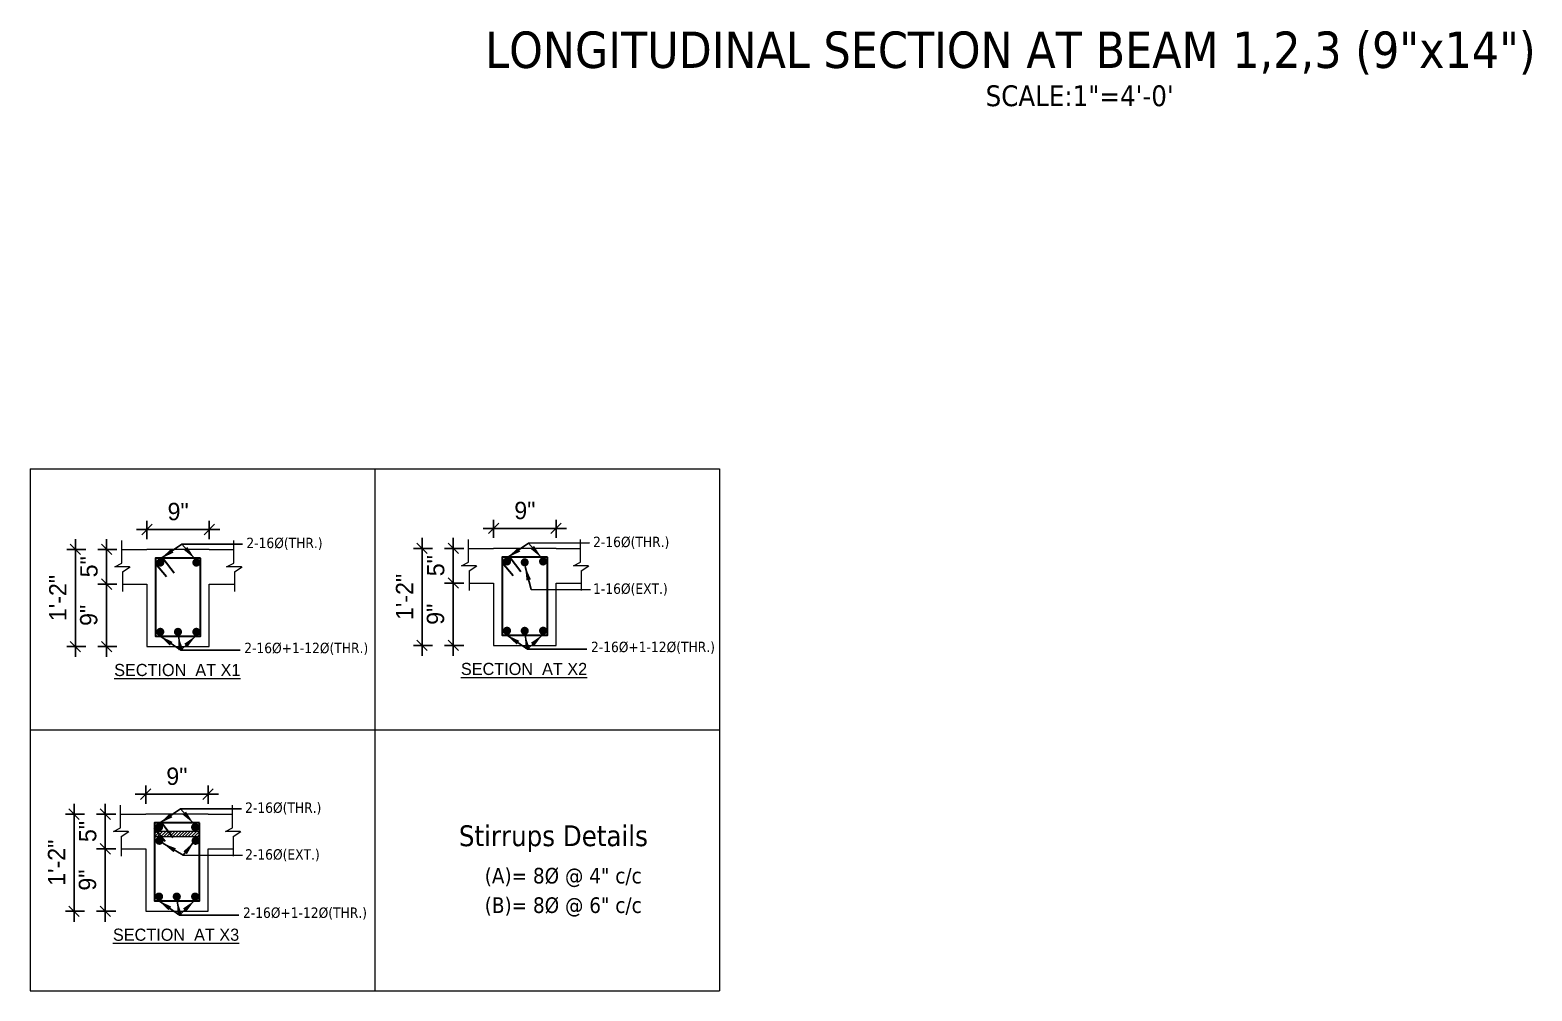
# Model space of a CAD drawing. Header units: inches. Extents: x 28835 to 36795, y -18828 to -9750.
# Drawn here: x 34998.8 to 35215.4, y -10859.8 to -10721.3 of the extents above; entities that cross this region are included whole.
import ezdxf

# ---------------------------------------------------------------- set-up
doc = ezdxf.new("R2010")
doc.units = ezdxf.units.IN
doc.header["$LTSCALE"] = 12
doc.header["$MEASUREMENT"] = 0
for name, color, linetype, lineweight in [('brain', 1, 'Continuous', 15), ('dim', 85, 'Continuous', 9), ('DIMENSION', 6, 'Continuous', 9), ('REN', 242, 'Continuous', 30), ('Text', 7, 'Continuous', 5), ('TEXT1', 5, 'Continuous', 9)]:
    doc.layers.add(name, color=color, linetype=linetype, lineweight=lineweight)
doc.styles.add('KBS', font='GOTHIC.TTF')
doc.styles.add('S-111', font='tahoma.ttf', dxfattribs={"height": 8})
doc.styles.add('TAHOMA', font='tahoma.ttf', dxfattribs={"height": 9})
doc.dimstyles.new('scale4', dxfattribs={"dimscale": 0.5, "dimtxt": 9, "dimasz": 3, "dimexe": 2.5, "dimexo": 3, "dimgap": 2.5, "dimtad": 1, "dimdec": 0, "dimzin": 0, "dimdsep": 46, "dimlunit": 4, "dimtxsty": 'KBS', "dimblk": 'OBLIQUE', "dimcen": 0.09, "dimdle": 3, "dimclrt": 256, "dimadec": 0, "dimazin": 0, "dimtfac": 1, "dimtdec": 0, "dimtix": 1, "dimtmove": 0, "dimatfit": 3, "dimldrblk": 'OBLIQUE', "dimfxl": 3, "dimfxlon": 1, "dimtolj": 1, "dimtzin": 0, "dimarcsym": 0})
doc.dimstyles.get("Standard").update_dxf_attribs({"dimtxt": 0.18, "dimasz": 0.18, "dimexe": 0.18, "dimexo": 0.0625, "dimgap": 0.09, "dimtad": 0, "dimtih": 1, "dimtoh": 1, "dimdec": 4, "dimzin": 0, "dimdsep": 46, "dimtxsty": 'Standard', "dimcen": 0.09, "dimadec": 0, "dimazin": 0, "dimtfac": 1, "dimtdec": 4, "dimtofl": 0, "dimtmove": 0, "dimatfit": 3, "dimfxl": 1, "dimtolj": 1, "dimtzin": 0, "dimarcsym": 0})

# ---------------------------------------------------------------- blocks, each defined once
blk = doc.blocks.new('_Oblique')
at = {"color": 0, "linetype": 'ByBlock', "lineweight": -2}
blk.add_line((-0.5, -0.5), (0.5, 0.5), dxfattribs=at)
blk = doc.blocks.new('*D337')
at = {"layer": 'Defpoints', "color": 0, "transparency": 16777216}
for p in [(35024.48, -10831.43), (35015.48, -10834.31), (35024.48, -10834.31)]:
    blk.add_point(p, dxfattribs=at)
at = {"layer": 'TEXT1', "color": 0, "lineweight": -2, "transparency": 16777216}
for p, q in [((35015.48, -10832.81), (35015.48, -10830.18)), ((35024.48, -10832.81), (35024.48, -10830.18)), ((35013.98, -10831.43), (35025.98, -10831.43))]:
    blk.add_line(p, q, dxfattribs=at)
at = {"layer": 'TEXT1', "color": 0, "lineweight": -2, "transparency": 16777216, "xscale": 1.5, "yscale": 1.5, "zscale": 1.5, "rotation": 180}
blk.add_blockref('_Oblique', (35015.48, -10831.43), dxfattribs=at)
at = {"layer": 'TEXT1', "color": 0, "lineweight": -2, "transparency": 16777216, "xscale": 1.5, "yscale": 1.5, "zscale": 1.5}
blk.add_blockref('_Oblique', (35024.48, -10831.43), dxfattribs=at)
at = {"layer": 'TEXT1', "transparency": 16777216, "insert": (35019.98, -10828.86), "char_height": 2.5, "attachment_point": 5, "style": 'KBS'}
blk.add_mtext('\\A1;9"', dxfattribs=at)
blk = doc.blocks.new('*D338')
at = {"layer": 'Defpoints', "color": 0, "transparency": 16777216}
for p in [(35013.67, -10834.31), (35009.66, -10839.31), (35013.72, -10839.31)]:
    blk.add_point(p, dxfattribs=at)
at = {"layer": 'TEXT1', "color": 0, "lineweight": -2, "transparency": 16777216}
for p, q in [((35009.66, -10834.31), (35009.66, -10832.81)), ((35011.16, -10834.31), (35008.41, -10834.31)), ((35009.66, -10834.31), (35009.66, -10839.31)), ((35011.16, -10839.31), (35008.41, -10839.31)), ((35009.66, -10839.31), (35009.66, -10840.81))]:
    blk.add_line(p, q, dxfattribs=at)
at = {"layer": 'TEXT1', "color": 0, "lineweight": -2, "transparency": 16777216, "xscale": 1.5, "yscale": 1.5, "zscale": 1.5}
for p, rotation in [((35009.66, -10834.31), 270), ((35009.66, -10839.31), 90)]:
    blk.add_blockref('_Oblique', p, dxfattribs=dict(at, rotation=rotation))
at = {"layer": 'TEXT1', "transparency": 16777216, "insert": (35007.13, -10836.81), "char_height": 2.5, "attachment_point": 5, "rotation": 90, "style": 'KBS'}
blk.add_mtext('\\A1;5"', dxfattribs=at)
blk = doc.blocks.new('*D339')
at = {"layer": 'Defpoints', "color": 0, "transparency": 16777216}
for p in [(35013.72, -10839.31), (35009.66, -10848.31), (35015.48, -10848.31)]:
    blk.add_point(p, dxfattribs=at)
at = {"layer": 'TEXT1', "color": 0, "lineweight": -2, "transparency": 16777216}
for p, q in [((35009.66, -10837.81), (35009.66, -10849.81)), ((35011.16, -10839.31), (35008.41, -10839.31)), ((35011.16, -10848.31), (35008.41, -10848.31))]:
    blk.add_line(p, q, dxfattribs=at)
at = {"layer": 'TEXT1', "color": 0, "lineweight": -2, "transparency": 16777216, "xscale": 1.5, "yscale": 1.5, "zscale": 1.5}
for p, rotation in [((35009.66, -10839.31), 90), ((35009.66, -10848.31), 270)]:
    blk.add_blockref('_Oblique', p, dxfattribs=dict(at, rotation=rotation))
at = {"layer": 'TEXT1', "transparency": 16777216, "insert": (35007.1, -10843.81), "char_height": 2.5, "attachment_point": 5, "rotation": 90, "style": 'KBS'}
blk.add_mtext('\\A1;9"', dxfattribs=at)
blk = doc.blocks.new('*D340')
at = {"layer": 'Defpoints', "color": 0, "transparency": 16777216}
for p in [(35005.16, -10834.31), (35012.5, -10834.31), (35012.5, -10848.31)]:
    blk.add_point(p, dxfattribs=at)
at = {"layer": 'TEXT1', "color": 0, "lineweight": -2, "transparency": 16777216}
for p, q in [((35005.16, -10849.81), (35005.16, -10832.81)), ((35006.66, -10834.31), (35003.91, -10834.31)), ((35006.66, -10848.31), (35003.91, -10848.31))]:
    blk.add_line(p, q, dxfattribs=at)
at = {"layer": 'TEXT1', "color": 0, "lineweight": -2, "transparency": 16777216, "xscale": 1.5, "yscale": 1.5, "zscale": 1.5}
for p, rotation in [((35005.16, -10834.31), 90), ((35005.16, -10848.31), 270)]:
    blk.add_blockref('_Oblique', p, dxfattribs=dict(at, rotation=rotation))
at = {"layer": 'TEXT1', "transparency": 16777216, "insert": (35002.63, -10841.31), "char_height": 2.5, "attachment_point": 5, "rotation": 90, "style": 'KBS'}
blk.add_mtext('\\A1;1\'-2"', dxfattribs=at)
blk = doc.blocks.new('*D341')
at = {"layer": 'Defpoints', "color": 0, "transparency": 16777216}
for p in [(35024.66, -10793.27), (35015.66, -10796.15), (35024.66, -10796.15)]:
    blk.add_point(p, dxfattribs=at)
at = {"layer": 'TEXT1', "color": 0, "lineweight": -2, "transparency": 16777216}
for p, q in [((35015.66, -10794.65), (35015.66, -10792.02)), ((35024.66, -10794.65), (35024.66, -10792.02)), ((35014.16, -10793.27), (35026.16, -10793.27))]:
    blk.add_line(p, q, dxfattribs=at)
at = {"layer": 'TEXT1', "color": 0, "lineweight": -2, "transparency": 16777216, "xscale": 1.5, "yscale": 1.5, "zscale": 1.5, "rotation": 180}
blk.add_blockref('_Oblique', (35015.66, -10793.27), dxfattribs=at)
at = {"layer": 'TEXT1', "color": 0, "lineweight": -2, "transparency": 16777216, "xscale": 1.5, "yscale": 1.5, "zscale": 1.5}
blk.add_blockref('_Oblique', (35024.66, -10793.27), dxfattribs=at)
at = {"layer": 'TEXT1', "transparency": 16777216, "insert": (35020.16, -10790.7), "char_height": 2.5, "attachment_point": 5, "style": 'KBS'}
blk.add_mtext('\\A1;9"', dxfattribs=at)
blk = doc.blocks.new('*D313')
at = {"layer": 'Defpoints', "color": 0, "transparency": 16777216}
for p in [(35013.85, -10796.15), (35009.84, -10801.15), (35013.9, -10801.15)]:
    blk.add_point(p, dxfattribs=at)
at = {"layer": 'TEXT1', "color": 0, "lineweight": -2, "transparency": 16777216}
for p, q in [((35011.34, -10796.15), (35008.59, -10796.15)), ((35009.84, -10796.15), (35009.84, -10794.65)), ((35009.84, -10796.15), (35009.84, -10801.15)), ((35011.34, -10801.15), (35008.59, -10801.15)), ((35009.84, -10801.15), (35009.84, -10802.65))]:
    blk.add_line(p, q, dxfattribs=at)
at = {"layer": 'TEXT1', "color": 0, "lineweight": -2, "transparency": 16777216, "xscale": 1.5, "yscale": 1.5, "zscale": 1.5}
for p, rotation in [((35009.84, -10796.15), 270), ((35009.84, -10801.15), 90)]:
    blk.add_blockref('_Oblique', p, dxfattribs=dict(at, rotation=rotation))
at = {"layer": 'TEXT1', "transparency": 16777216, "insert": (35007.31, -10798.65), "char_height": 2.5, "attachment_point": 5, "rotation": 90, "style": 'KBS'}
blk.add_mtext('\\A1;5"', dxfattribs=at)
blk = doc.blocks.new('*D314')
at = {"layer": 'Defpoints', "color": 0, "transparency": 16777216}
for p in [(35013.9, -10801.15), (35009.84, -10810.15), (35015.66, -10810.15)]:
    blk.add_point(p, dxfattribs=at)
at = {"layer": 'TEXT1', "color": 0, "lineweight": -2, "transparency": 16777216}
for p, q in [((35009.84, -10799.65), (35009.84, -10811.65)), ((35011.34, -10801.15), (35008.59, -10801.15)), ((35011.34, -10810.15), (35008.59, -10810.15))]:
    blk.add_line(p, q, dxfattribs=at)
at = {"layer": 'TEXT1', "color": 0, "lineweight": -2, "transparency": 16777216, "xscale": 1.5, "yscale": 1.5, "zscale": 1.5}
for p, rotation in [((35009.84, -10801.15), 90), ((35009.84, -10810.15), 270)]:
    blk.add_blockref('_Oblique', p, dxfattribs=dict(at, rotation=rotation))
at = {"layer": 'TEXT1', "transparency": 16777216, "insert": (35007.28, -10805.65), "char_height": 2.5, "attachment_point": 5, "rotation": 90, "style": 'KBS'}
blk.add_mtext('\\A1;9"', dxfattribs=at)
blk = doc.blocks.new('*D315')
at = {"layer": 'Defpoints', "color": 0, "transparency": 16777216}
for p in [(35005.34, -10796.15), (35012.68, -10796.15), (35012.68, -10810.15)]:
    blk.add_point(p, dxfattribs=at)
at = {"layer": 'TEXT1', "color": 0, "lineweight": -2, "transparency": 16777216}
for p, q in [((35006.84, -10796.15), (35004.09, -10796.15)), ((35005.34, -10811.65), (35005.34, -10794.65)), ((35006.84, -10810.15), (35004.09, -10810.15))]:
    blk.add_line(p, q, dxfattribs=at)
at = {"layer": 'TEXT1', "color": 0, "lineweight": -2, "transparency": 16777216, "xscale": 1.5, "yscale": 1.5, "zscale": 1.5}
for p, rotation in [((35005.34, -10796.15), 90), ((35005.34, -10810.15), 270)]:
    blk.add_blockref('_Oblique', p, dxfattribs=dict(at, rotation=rotation))
at = {"layer": 'TEXT1', "transparency": 16777216, "insert": (35002.81, -10803.15), "char_height": 2.5, "attachment_point": 5, "rotation": 90, "style": 'KBS'}
blk.add_mtext('\\A1;1\'-2"', dxfattribs=at)
blk = doc.blocks.new('*D316')
at = {"layer": 'Defpoints', "color": 0, "transparency": 16777216}
for p in [(35074.66, -10793.11), (35065.66, -10795.99), (35074.66, -10795.99)]:
    blk.add_point(p, dxfattribs=at)
at = {"layer": 'TEXT1', "color": 0, "lineweight": -2, "transparency": 16777216}
for p, q in [((35065.66, -10794.49), (35065.66, -10791.86)), ((35074.66, -10794.49), (35074.66, -10791.86)), ((35064.16, -10793.11), (35076.16, -10793.11))]:
    blk.add_line(p, q, dxfattribs=at)
at = {"layer": 'TEXT1', "color": 0, "lineweight": -2, "transparency": 16777216, "xscale": 1.5, "yscale": 1.5, "zscale": 1.5, "rotation": 180}
blk.add_blockref('_Oblique', (35065.66, -10793.11), dxfattribs=at)
at = {"layer": 'TEXT1', "color": 0, "lineweight": -2, "transparency": 16777216, "xscale": 1.5, "yscale": 1.5, "zscale": 1.5}
blk.add_blockref('_Oblique', (35074.66, -10793.11), dxfattribs=at)
at = {"layer": 'TEXT1', "transparency": 16777216, "insert": (35070.16, -10790.55), "char_height": 2.5, "attachment_point": 5, "style": 'KBS'}
blk.add_mtext('\\A1;9"', dxfattribs=at)
blk = doc.blocks.new('*D317')
at = {"layer": 'Defpoints', "color": 0, "transparency": 16777216}
for p in [(35063.85, -10795.99), (35059.84, -10800.99), (35063.9, -10800.99)]:
    blk.add_point(p, dxfattribs=at)
at = {"layer": 'TEXT1', "color": 0, "lineweight": -2, "transparency": 16777216}
for p, q in [((35059.84, -10795.99), (35059.84, -10794.49)), ((35061.34, -10795.99), (35058.59, -10795.99)), ((35059.84, -10795.99), (35059.84, -10800.99)), ((35061.34, -10800.99), (35058.59, -10800.99)), ((35059.84, -10800.99), (35059.84, -10802.49))]:
    blk.add_line(p, q, dxfattribs=at)
at = {"layer": 'TEXT1', "color": 0, "lineweight": -2, "transparency": 16777216, "xscale": 1.5, "yscale": 1.5, "zscale": 1.5}
for p, rotation in [((35059.84, -10795.99), 270), ((35059.84, -10800.99), 90)]:
    blk.add_blockref('_Oblique', p, dxfattribs=dict(at, rotation=rotation))
at = {"layer": 'TEXT1', "transparency": 16777216, "insert": (35057.31, -10798.49), "char_height": 2.5, "attachment_point": 5, "rotation": 90, "style": 'KBS'}
blk.add_mtext('\\A1;5"', dxfattribs=at)
blk = doc.blocks.new('*D318')
at = {"layer": 'Defpoints', "color": 0, "transparency": 16777216}
for p in [(35063.9, -10800.99), (35059.84, -10809.99), (35065.66, -10809.99)]:
    blk.add_point(p, dxfattribs=at)
at = {"layer": 'TEXT1', "color": 0, "lineweight": -2, "transparency": 16777216}
for p, q in [((35061.34, -10800.99), (35058.59, -10800.99)), ((35059.84, -10799.49), (35059.84, -10811.49)), ((35061.34, -10809.99), (35058.59, -10809.99))]:
    blk.add_line(p, q, dxfattribs=at)
at = {"layer": 'TEXT1', "color": 0, "lineweight": -2, "transparency": 16777216, "xscale": 1.5, "yscale": 1.5, "zscale": 1.5}
for p, rotation in [((35059.84, -10800.99), 90), ((35059.84, -10809.99), 270)]:
    blk.add_blockref('_Oblique', p, dxfattribs=dict(at, rotation=rotation))
at = {"layer": 'TEXT1', "transparency": 16777216, "insert": (35057.28, -10805.49), "char_height": 2.5, "attachment_point": 5, "rotation": 90, "style": 'KBS'}
blk.add_mtext('\\A1;9"', dxfattribs=at)
blk = doc.blocks.new('*D319')
at = {"layer": 'Defpoints', "color": 0, "transparency": 16777216}
for p in [(35055.34, -10795.99), (35062.68, -10795.99), (35062.68, -10809.99)]:
    blk.add_point(p, dxfattribs=at)
at = {"layer": 'TEXT1', "color": 0, "lineweight": -2, "transparency": 16777216}
for p, q in [((35055.34, -10811.49), (35055.34, -10794.49)), ((35056.84, -10795.99), (35054.09, -10795.99)), ((35056.84, -10809.99), (35054.09, -10809.99))]:
    blk.add_line(p, q, dxfattribs=at)
at = {"layer": 'TEXT1', "color": 0, "lineweight": -2, "transparency": 16777216, "xscale": 1.5, "yscale": 1.5, "zscale": 1.5}
for p, rotation in [((35055.34, -10795.99), 90), ((35055.34, -10809.99), 270)]:
    blk.add_blockref('_Oblique', p, dxfattribs=dict(at, rotation=rotation))
at = {"layer": 'TEXT1', "transparency": 16777216, "insert": (35052.81, -10802.99), "char_height": 2.5, "attachment_point": 5, "rotation": 90, "style": 'KBS'}
blk.add_mtext('\\A1;1\'-2"', dxfattribs=at)

msp = doc.modelspace()

# ---------------------------------------------------------------- hatches: boundary and pattern name
at = {"layer": 'Text'}
h = msp.add_hatch(dxfattribs=at)
h.set_pattern_fill('ANSI31', color=0, scale=2.5)
h.set_pattern_definition([(45, (16144.0791, -5330.52176), (-0.220970869, 0.220970869), [])])
h.paths.add_polyline_path([(35023.29, -10837.55), (35023.29, -10836.78), (35016.79, -10836.78), (35016.79, -10837.55)])

# ---------------------------------------------------------------- linework, layer by layer
at = {"layer": 'brain', "color": 7, "const_width": 0.586}
for points in [[(35017.29, -10798.04, 1), (35017.88, -10798.04, 1)], [(35022.5, -10798.04, 1), (35023.09, -10798.04, 1)], [(35067.29, -10797.88, 1), (35067.88, -10797.88, 1)], [(35069.85, -10798.01, 1), (35070.43, -10798.01, 1)], [(35072.5, -10797.88, 1), (35073.09, -10797.88, 1)], [(35017.29, -10808.03, 1), (35017.88, -10808.03, 1)], [(35019.85, -10808.03, 1), (35020.43, -10808.03, 1)], [(35022.5, -10808.03, 1), (35023.09, -10808.03, 1)], [(35067.29, -10807.87, 1), (35067.88, -10807.87, 1)], [(35069.85, -10807.88, 1), (35070.43, -10807.88, 1)], [(35072.5, -10807.87, 1), (35073.09, -10807.87, 1)], [(35017.11, -10836.19, 1), (35017.7, -10836.19, 1)], [(35022.32, -10836.19, 1), (35022.91, -10836.19, 1)], [(35017.17, -10838.15, 1), (35017.75, -10838.15, 1)], [(35022.38, -10838.15, 1), (35022.96, -10838.15, 1)], [(35017.11, -10846.19, 1), (35017.7, -10846.19, 1)], [(35019.67, -10846.19, 1), (35020.26, -10846.19, 1)], [(35022.32, -10846.19, 1), (35022.91, -10846.19, 1)]]:
    msp.add_lwpolyline(points, format="xyb", close=True, dxfattribs=at)
at = {"layer": 'dim'}
for p, q in [((35071.08, -10801.9), (35079.63, -10801.9)), ((35020.9, -10840.22), (35029.45, -10840.22))]:
    msp.add_line(p, q, dxfattribs=at)
at = {"layer": 'DIMENSION'}
for p, q in [((34998.81, -10784.53), (34998.81, -10859.79)), ((34998.81, -10784.53), (35098.23, -10784.53)), ((35048.52, -10784.53), (35048.52, -10859.79)), ((35098.23, -10784.53), (35098.23, -10859.79)), ((34998.81, -10822.16), (35098.23, -10822.16)), ((34998.81, -10859.79), (35098.23, -10859.79))]:
    msp.add_line(p, q, dxfattribs=at)
at = {"layer": 'REN', "lineweight": 30, "ltscale": 0.75}
for p, q in [((35016.9, -10798.18), (35018.47, -10800.06)), ((35018.02, -10797.45), (35019.6, -10799.5)), ((35066.9, -10798.02), (35068.47, -10799.9)), ((35068.02, -10797.3), (35069.6, -10799.35)), ((35017.84, -10835.61), (35019.42, -10837.66)), ((35016.72, -10836.34), (35018.29, -10838.22))]:
    msp.add_line(p, q, dxfattribs=at)
for points in [[(35023.41, -10797.4), (35016.91, -10797.4), (35016.91, -10808.65), (35023.41, -10808.65)], [(35073.41, -10797.24), (35066.91, -10797.24), (35066.91, -10808.49), (35073.41, -10808.49)], [(35023.23, -10835.56), (35016.73, -10835.56), (35016.73, -10846.81), (35023.23, -10846.81)]]:
    msp.add_lwpolyline(points, close=True, dxfattribs=at)
at = {"layer": 'Text'}
for p, q in [((35012.04, -10798.12), (35012.04, -10794.85)), ((35012.04, -10796.15), (35015.66, -10796.15)), ((35024.66, -10796.15), (35028.18, -10796.15)), ((35028.18, -10798.12), (35028.18, -10794.85)), ((35062.04, -10797.97), (35062.04, -10794.7)), ((35062.04, -10795.99), (35065.66, -10795.99)), ((35074.66, -10795.99), (35078.18, -10795.99)), ((35078.18, -10797.97), (35078.18, -10794.7)), ((35011.01, -10798.67), (35012.04, -10798.12)), ((35013.15, -10798.67), (35011.01, -10798.67)), ((35012.15, -10799.38), (35013.23, -10798.67)), ((35027.16, -10798.67), (35028.18, -10798.12)), ((35029.3, -10798.67), (35027.16, -10798.67)), ((35028.29, -10799.38), (35029.38, -10798.67)), ((35061.01, -10798.52), (35062.04, -10797.97)), ((35063.15, -10798.52), (35061.01, -10798.52)), ((35062.15, -10799.22), (35063.23, -10798.52)), ((35077.16, -10798.52), (35078.18, -10797.97)), ((35079.3, -10798.52), (35077.16, -10798.52)), ((35078.29, -10799.22), (35079.38, -10798.52)), ((35012.15, -10799.38), (35012.15, -10802.22)), ((35028.29, -10799.38), (35028.29, -10802.22)), ((35062.15, -10799.22), (35062.15, -10802.06)), ((35062.15, -10800.99), (35065.66, -10800.99)), ((35074.66, -10800.99), (35078.29, -10800.99)), ((35078.29, -10799.22), (35078.29, -10802.06)), ((35012.15, -10801.15), (35015.66, -10801.15)), ((35024.66, -10801.15), (35028.29, -10801.15)), ((35015.66, -10810.15), (35024.66, -10810.15)), ((35065.66, -10809.99), (35074.66, -10809.99)), ((35011.86, -10836.28), (35011.86, -10833.01)), ((35028, -10836.28), (35028, -10833.01)), ((35011.86, -10834.31), (35015.48, -10834.31)), ((35024.48, -10834.31), (35028, -10834.31)), ((35010.83, -10836.83), (35011.86, -10836.28)), ((35012.97, -10836.83), (35010.83, -10836.83)), ((35011.97, -10837.53), (35013.05, -10836.83)), ((35011.97, -10837.53), (35011.97, -10840.38)), ((35026.98, -10836.83), (35028, -10836.28)), ((35029.12, -10836.83), (35026.98, -10836.83)), ((35028.11, -10837.53), (35029.2, -10836.83)), ((35028.11, -10837.53), (35028.11, -10840.38)), ((35011.97, -10839.31), (35015.48, -10839.31)), ((35024.48, -10839.31), (35028.11, -10839.31)), ((35015.48, -10848.31), (35024.48, -10848.31))]:
    msp.add_line(p, q, dxfattribs=at)
at = {"layer": 'Text', "color": 0}
for p, q in [((35016.79, -10836.78), (35023.29, -10836.78)), ((35016.79, -10837.55), (35023.29, -10837.55))]:
    msp.add_line(p, q, dxfattribs=at)
at = {"layer": 'Text'}
for points in [[(35024.66, -10796.15), (35015.66, -10796.15)], [(35074.66, -10795.99), (35065.66, -10795.99)], [(35065.66, -10800.99), (35065.66, -10809.99)], [(35074.66, -10809.99), (35074.66, -10800.99)], [(35015.66, -10801.15), (35015.66, -10810.15)], [(35024.66, -10810.15), (35024.66, -10801.15)], [(35024.48, -10834.31), (35015.48, -10834.31)], [(35015.48, -10839.31), (35015.48, -10848.31)], [(35024.48, -10848.31), (35024.48, -10839.31)]]:
    msp.add_lwpolyline(points, dxfattribs=at)

# ---------------------------------------------------------------- texts
at = {"layer": 'Text', "ltscale": 50, "style": 'S-111'}
for s, height, p in [('LONGITUDINAL SECTION AT BEAM 1,2,3 (9"x14")', 5.25, (35064.44, -10726.74)), ('Stirrups Details', 3, (35060.65, -10838.92)), ('(A)= 8%%C @ 4" c/c', 2.25, (35064.37, -10844.3)), ('(B)= 8%%C @ 6" c/c', 2.25, (35064.37, -10848.55))]:
    msp.add_text(s, height=height, dxfattribs=at).set_placement(p)
at = {"layer": 'Text'}
for s, height, style, p in [('SCALE:1"=4\'-0\'', 3, 'S-111', (35136.61, -10732.25)), ('2-16%%C(THR.)', 1.5, 'TAHOMA', (35030, -10795.96)), ('2-16%%C(THR.)', 1.5, 'TAHOMA', (35080, -10795.81)), ('1-16%%C(EXT.)', 1.5, 'TAHOMA', (35080, -10802.55)), ('2-16%%C+1-12%%C(THR.)', 1.5, 'TAHOMA', (35029.69, -10811.1)), ('2-16%%C+1-12%%C(THR.)', 1.5, 'TAHOMA', (35079.69, -10810.95)), ('2-16%%C(THR.)', 1.5, 'TAHOMA', (35029.82, -10834.12)), ('2-16%%C(EXT.)', 1.5, 'TAHOMA', (35029.82, -10840.86)), ('2-16%%C+1-12%%C(THR.)', 1.5, 'TAHOMA', (35029.51, -10849.26))]:
    msp.add_text(s, height=height, dxfattribs=dict(at, style=style)).set_placement(p)
for s, p in [('%%USECTION  AT X1', (35010.94, -10814.4)), ('%%USECTION  AT X2', (35060.94, -10814.25)), ('%%USECTION  AT X3', (35010.76, -10852.56))]:
    msp.add_text(s, height=1.75, dxfattribs=at).set_placement(p)

# ---------------------------------------------------------------- dimensions: what is measured, and where the dimension line sits
at = {"layer": 'TEXT1'}
for base, p1, p2, picture, middle in [((35024.66, -10793.27), (35015.66, -10796.15), (35024.66, -10796.15), '*D341', (35020.16, -10790.7)), ((35074.66, -10793.11), (35065.66, -10795.99), (35074.66, -10795.99), '*D316', (35070.16, -10790.55)), ((35024.48, -10831.43), (35015.48, -10834.31), (35024.48, -10834.31), '*D337', (35019.98, -10828.86))]:
    dim = msp.add_linear_dim(base=base, p1=p1, p2=p2, dimstyle='scale4', override={"dimtxt": 5}, dxfattribs=at)
    dim.commit()
    dim.dimension.update_dxf_attribs({"geometry": picture, "text_midpoint": middle})
for base, p1, p2, text, picture, middle in [((35055.34, -10795.99), (35062.68, -10809.99), (35062.68, -10795.99), '1\'-2"', '*D319', (35052.81, -10802.99)), ((35005.34, -10796.15), (35012.68, -10810.15), (35012.68, -10796.15), '1\'-2"', '*D315', (35002.81, -10803.15)), ((35009.84, -10810.15), (35013.9, -10801.15), (35015.66, -10810.15), '9"', '*D314', (35007.28, -10805.65)), ((35059.84, -10809.99), (35063.9, -10800.99), (35065.66, -10809.99), '9"', '*D318', (35057.28, -10805.49)), ((35005.16, -10834.31), (35012.5, -10848.31), (35012.5, -10834.31), '1\'-2"', '*D340', (35002.63, -10841.31)), ((35009.66, -10848.31), (35013.72, -10839.31), (35015.48, -10848.31), '9"', '*D339', (35007.1, -10843.81))]:
    dim = msp.add_linear_dim(base=base, p1=p1, p2=p2, angle=90, text=text, dimstyle='scale4', override={"dimtxt": 5}, dxfattribs=at)
    dim.commit()
    dim.dimension.update_dxf_attribs({"geometry": picture, "text_midpoint": middle})
for base, p1, p2, picture, middle in [((35059.84, -10800.99), (35063.85, -10795.99), (35063.9, -10800.99), '*D317', (35057.31, -10798.49)), ((35009.84, -10801.15), (35013.85, -10796.15), (35013.9, -10801.15), '*D313', (35007.31, -10798.65)), ((35009.66, -10839.31), (35013.67, -10834.31), (35013.72, -10839.31), '*D338', (35007.13, -10836.81))]:
    dim = msp.add_linear_dim(base=base, p1=p1, p2=p2, angle=90, dimstyle='scale4', override={"dimtxt": 5}, dxfattribs=at)
    dim.commit()
    dim.dimension.update_dxf_attribs({"geometry": picture, "text_midpoint": middle})

# ---------------------------------------------------------------- leaders
at = {"layer": 'dim'}
for points in [[(35017.67, -10797.47), (35020.69, -10795.39), (35029.46, -10795.37)], [(35022.57, -10797.5), (35020.69, -10795.39)], [(35067.67, -10797.32), (35070.69, -10795.23), (35079.46, -10795.22)], [(35072.57, -10797.35), (35070.69, -10795.23)], [(35070.2, -10798.62), (35071.08, -10801.9)], [(35017.52, -10808.61), (35020.55, -10810.69), (35029.1, -10810.69)], [(35020.2, -10808.65), (35020.55, -10810.69)], [(35022.71, -10808.59), (35020.55, -10810.69)], [(35067.52, -10808.46), (35070.55, -10810.54), (35079.1, -10810.54)], [(35070.2, -10808.49), (35070.55, -10810.54)], [(35072.71, -10808.44), (35070.55, -10810.54)], [(35017.49, -10835.63), (35020.51, -10833.55), (35029.28, -10833.53)], [(35022.39, -10835.66), (35020.51, -10833.55)], [(35017.94, -10838.51), (35020.9, -10840.22)], [(35022.43, -10838.32), (35020.9, -10840.22)], [(35017.34, -10846.77), (35020.37, -10848.85), (35028.92, -10848.85)], [(35020.02, -10846.81), (35020.37, -10848.85)], [(35022.53, -10846.75), (35020.37, -10848.85)]]:
    msp.add_leader(points, dimstyle='Standard', override={"dimasz": 2, "dimgap": 2, "dimtad": 0}, dxfattribs=at)

doc.saveas('drawing.dxf')
